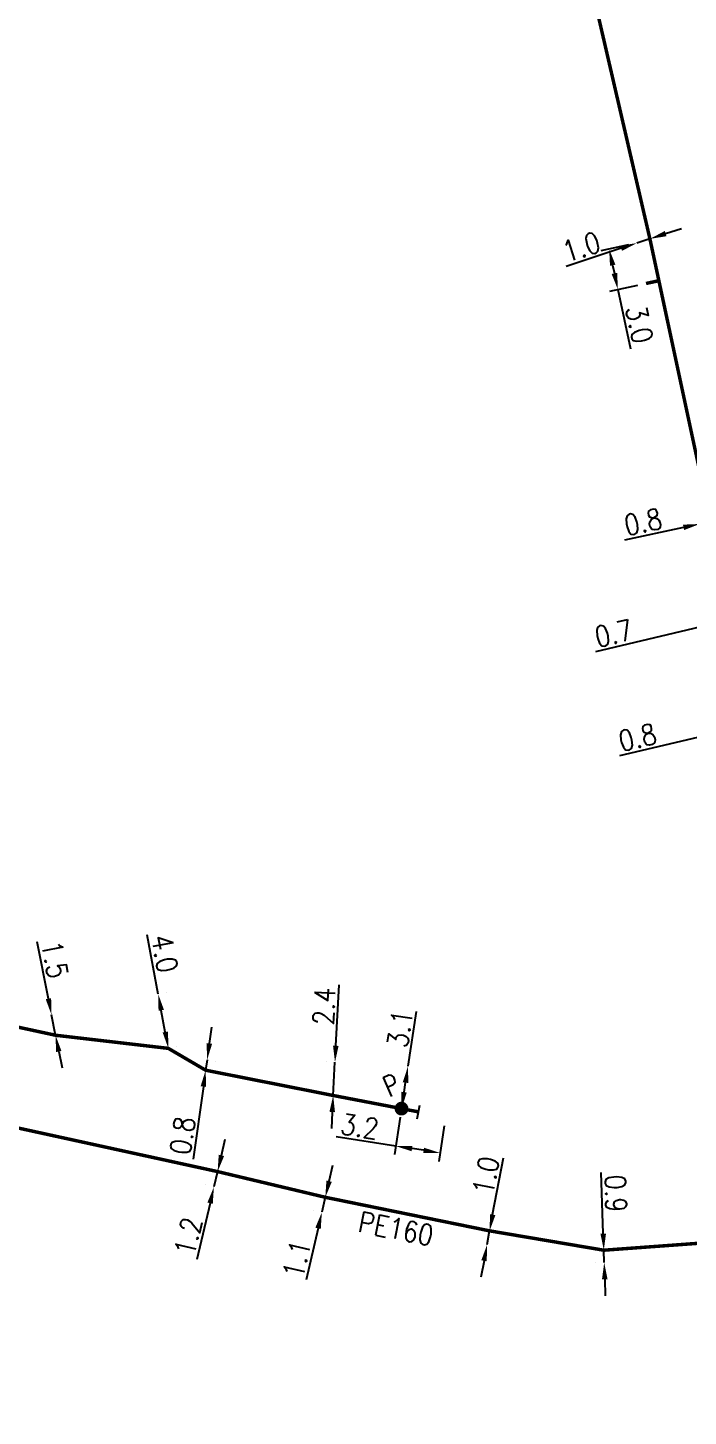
# Model space of a CAD drawing. Header units: millimetres. Extents: x 149996 to 151004, y 126998 to 128018.
# Drawn here: x 150780.6 to 150828.4, y 127406.4 to 127506.9 of the extents above; entities that cross this region are included whole.
import ezdxf
from ezdxf.enums import TextEntityAlignment as Align

# ---------------------------------------------------------------- set-up
doc = ezdxf.new("R2010")
doc.units = ezdxf.units.MM
doc.header["$PDMODE"] = 34
doc.linetypes.add('L_25_AP', pattern=[2000, 1000, 1000])
doc.linetypes.add('L_25_PE', pattern=[2000, 1000, 1000])
doc.layers.get('0').update_dxf_attribs({"linetype": 'CONTINUOUS'})
doc.layers.get('DEFPOINTS').update_dxf_attribs({"linetype": 'CONTINUOUS'})
for name, color, linetype in [('L_150', 1, 'CONTINUOUS'), ('L_300', 7, 'CONTINUOUS'), ('L_340', 7, 'CONTINUOUS')]:
    doc.layers.add(name, color=color, linetype=linetype)
doc.layers.add('L_170', color=7, linetype='CONTINUOUS', plot=False)
doc.styles.add('G_ROMANS', font='ROMANS.SHX', dxfattribs={"width": 0.75})
doc.styles.get("Standard").update_dxf_attribs({"font": 'romans.shx', "width": 0.85})
doc.dimstyles.get("Standard").update_dxf_attribs({"dimtxt": 1.5, "dimasz": 1.2, "dimexe": 0.625, "dimexo": 0.625, "dimgap": 0.25, "dimtad": 1, "dimdec": 1, "dimzin": 0, "dimdsep": 46, "dimtxsty": 'Standard', "dimcen": -0.5, "dimadec": 0, "dimazin": 0, "dimtfac": 1, "dimtdec": 1, "dimtmove": 0, "dimatfit": 3, "dimfxl": 0, "dimtolj": 1, "dimtzin": 0, "dimarcsym": 0})

# ---------------------------------------------------------------- blocks, each defined once
blk = doc.blocks.new('*D82')
at = {"layer": 'DEFPOINTS', "color": 0, "linetype": 'Continuous', "transparency": 16777216}
for p in [(150794.34, 127424.13), (150794.07, 127423.02), (150794.07, 127423.02)]:
    blk.add_point(p, dxfattribs=at)
at = {"layer": 'L_150', "color": 0, "linetype": 'Continuous', "lineweight": -2, "transparency": 16777216}
for p, q in [((150794.61, 127425.3), (150794.89, 127426.47)), ((150793.73, 127424.28), (150793.73, 127424.28)), ((150794.34, 127424.13), (150794.07, 127423.02)), ((150793.46, 127423.16), (150793.46, 127423.16)), ((150793.8, 127421.85), (150792.84, 127417.77))]:
    blk.add_line(p, q, dxfattribs=at)
at = {"layer": 'L_150', "color": 0, "linetype": 'Continuous', "transparency": 16777216}
for points in [[(150794.42, 127425.35), (150794.81, 127425.26), (150794.34, 127424.13)], [(150793.6, 127421.89), (150793.99, 127421.8), (150794.07, 127423.02)]]:
    blk.add_solid(points, dxfattribs=at)
at = {"layer": 'L_150', "color": 0, "linetype": 'Continuous', "transparency": 16777216, "insert": (150792.21, 127419.45), "char_height": 1.5, "attachment_point": 5, "rotation": 76.7453}
blk.add_mtext('\\A1;1.2', dxfattribs=at)
blk = doc.blocks.new('*D83')
at = {"layer": 'DEFPOINTS', "color": 0, "linetype": 'Continuous', "transparency": 16777216}
for p in [(150802.14, 127422.27), (150801.89, 127421.19), (150801.89, 127421.19)]:
    blk.add_point(p, dxfattribs=at)
at = {"layer": 'L_150', "color": 0, "linetype": 'Continuous', "lineweight": -2, "transparency": 16777216}
for p, q in [((150802.41, 127423.43), (150802.68, 127424.6)), ((150801.53, 127422.41), (150801.53, 127422.41)), ((150802.14, 127422.27), (150801.89, 127421.19)), ((150801.28, 127421.34), (150801.28, 127421.34)), ((150801.62, 127420.03), (150800.75, 127416.3))]:
    blk.add_line(p, q, dxfattribs=at)
at = {"layer": 'L_150', "color": 0, "linetype": 'Continuous', "transparency": 16777216}
for points in [[(150802.22, 127423.48), (150802.61, 127423.39), (150802.14, 127422.27)], [(150801.42, 127420.07), (150801.81, 127419.98), (150801.89, 127421.19)]]:
    blk.add_solid(points, dxfattribs=at)
at = {"layer": 'L_150', "color": 0, "linetype": 'Continuous', "transparency": 16777216, "insert": (150800.07, 127417.81), "char_height": 1.5, "attachment_point": 5, "rotation": 76.8793}
blk.add_mtext('\\A1;1.1', dxfattribs=at)
blk = doc.blocks.new('*D84')
at = {"layer": 'DEFPOINTS', "color": 0, "linetype": 'Continuous', "transparency": 16777216}
for p in [(150814.04, 127419.84), (150813.86, 127418.85), (150813.86, 127418.85)]:
    blk.add_point(p, dxfattribs=at)
at = {"layer": 'L_150', "color": 0, "linetype": 'Continuous', "lineweight": -2, "transparency": 16777216}
for p, q in [((150814.26, 127421.02), (150815.04, 127425.13)), ((150813.86, 127418.85), (150814.04, 127419.84)), ((150813.64, 127417.68), (150813.41, 127416.5))]:
    blk.add_line(p, q, dxfattribs=at)
at = {"layer": 'L_150', "color": 0, "linetype": 'Continuous', "transparency": 16777216}
for points in [[(150814.07, 127421.05), (150814.46, 127420.98), (150814.04, 127419.84)], [(150813.44, 127417.71), (150813.83, 127417.64), (150813.86, 127418.85)]]:
    blk.add_solid(points, dxfattribs=at)
at = {"layer": 'L_150', "color": 0, "linetype": 'Continuous', "transparency": 16777216, "insert": (150813.78, 127423.85), "char_height": 1.5, "attachment_point": 5, "rotation": 79.3439}
blk.add_mtext('\\A1;1.0', dxfattribs=at)
blk = doc.blocks.new('*D182')
at = {"layer": 'DEFPOINTS', "color": 0, "linetype": 'Continuous', "transparency": 16777216}
for p in [(150832.69, 127456.4), (150832.69, 127456.4), (150833.47, 127456.58)]:
    blk.add_point(p, dxfattribs=at)
at = {"layer": 'L_150', "color": 0, "linetype": 'Continuous', "lineweight": -2, "transparency": 16777216}
for p, q in [((150834.64, 127456.86), (150835.81, 127457.13)), ((150831.53, 127456.13), (150823.44, 127454.23)), ((150833.47, 127456.58), (150832.69, 127456.4))]:
    blk.add_line(p, q, dxfattribs=at)
at = {"layer": 'L_150', "color": 0, "linetype": 'Continuous', "transparency": 16777216}
for points in [[(150834.6, 127457.05), (150834.69, 127456.66), (150833.47, 127456.58)], [(150831.48, 127456.32), (150831.57, 127455.93), (150832.69, 127456.4)]]:
    blk.add_solid(points, dxfattribs=at)
at = {"layer": 'L_150', "color": 0, "linetype": 'Continuous', "transparency": 16777216, "insert": (150824.75, 127455.56), "char_height": 1.5, "attachment_point": 5, "rotation": 13.2072}
blk.add_mtext('\\A1;0.8', dxfattribs=at)
blk = doc.blocks.new('*D183')
at = {"layer": 'DEFPOINTS', "color": 0, "linetype": 'Continuous', "transparency": 16777216}
for p in [(150824.7, 127491.34), (150824.7, 127491.34), (150825.65, 127491.65)]:
    blk.add_point(p, dxfattribs=at)
at = {"layer": 'L_150', "color": 0, "linetype": 'Continuous', "lineweight": -2, "transparency": 16777216}
for p, q in [((150826.79, 127492.03), (150827.93, 127492.41)), ((150823.56, 127490.97), (150819.58, 127489.65)), ((150825.65, 127491.65), (150824.7, 127491.34))]:
    blk.add_line(p, q, dxfattribs=at)
at = {"layer": 'L_150', "color": 0, "linetype": 'Continuous', "transparency": 16777216}
for points in [[(150826.73, 127492.22), (150826.85, 127491.84), (150825.65, 127491.65)], [(150823.5, 127491.16), (150823.63, 127490.78), (150824.7, 127491.34)]]:
    blk.add_solid(points, dxfattribs=at)
at = {"layer": 'L_150', "color": 0, "linetype": 'Continuous', "transparency": 16777216, "insert": (150820.69, 127491.07), "char_height": 1.5, "attachment_point": 5, "rotation": 18.2472}
blk.add_mtext('\\A1;1.0', dxfattribs=at)
blk = doc.blocks.new('*D184')
at = {"layer": 'DEFPOINTS', "color": 0, "linetype": 'Continuous', "transparency": 16777216}
for p in [(150829.26, 127471.01), (150829.26, 127471.01), (150830.04, 127471.18)]:
    blk.add_point(p, dxfattribs=at)
at = {"layer": 'L_150', "color": 0, "linetype": 'Continuous', "lineweight": -2, "transparency": 16777216}
for p, q in [((150830.04, 127471.18), (150829.26, 127471.01)), ((150831.21, 127471.43), (150832.39, 127471.69)), ((150828.09, 127470.76), (150823.81, 127469.85))]:
    blk.add_line(p, q, dxfattribs=at)
at = {"layer": 'L_150', "color": 0, "linetype": 'Continuous', "transparency": 16777216}
for points in [[(150828.04, 127470.96), (150828.13, 127470.57), (150829.26, 127471.01)], [(150831.17, 127471.63), (150831.26, 127471.24), (150830.04, 127471.18)]]:
    blk.add_solid(points, dxfattribs=at)
at = {"layer": 'L_150', "color": 0, "linetype": 'Continuous', "transparency": 16777216, "insert": (150825.15, 127471.16), "char_height": 1.5, "attachment_point": 5, "rotation": 12.1048}
blk.add_mtext('\\A1;0.8', dxfattribs=at)
blk = doc.blocks.new('*D185')
at = {"layer": 'DEFPOINTS', "color": 0, "linetype": 'Continuous', "transparency": 16777216}
for p in [(150830.92, 127463.94), (150830.92, 127463.94), (150831.6, 127464.1)]:
    blk.add_point(p, dxfattribs=at)
at = {"layer": 'L_150', "color": 0, "linetype": 'Continuous', "lineweight": -2, "transparency": 16777216}
for p, q in [((150831.6, 127464.1), (150830.92, 127463.94)), ((150832.77, 127464.38), (150833.94, 127464.65)), ((150829.75, 127463.66), (150821.71, 127461.76))]:
    blk.add_line(p, q, dxfattribs=at)
at = {"layer": 'L_150', "color": 0, "linetype": 'Continuous', "transparency": 16777216}
for points in [[(150829.7, 127463.86), (150829.8, 127463.47), (150830.92, 127463.94)], [(150832.72, 127464.57), (150832.81, 127464.18), (150831.6, 127464.1)]]:
    blk.add_solid(points, dxfattribs=at)
at = {"layer": 'L_150', "color": 0, "linetype": 'Continuous', "transparency": 16777216, "insert": (150823.02, 127463.1), "char_height": 1.5, "attachment_point": 5, "rotation": 13.3221}
blk.add_mtext('\\A1;0.7', dxfattribs=at)
blk = doc.blocks.new('*D190')
at = {"layer": 'DEFPOINTS', "color": 0, "linetype": 'Continuous', "transparency": 16777216}
for p in [(150822.31, 127418.44), (150822.34, 127417.54), (150822.34, 127417.54)]:
    blk.add_point(p, dxfattribs=at)
at = {"layer": 'L_150', "color": 0, "linetype": 'Continuous', "lineweight": -2, "transparency": 16777216}
for p, q in [((150822.27, 127419.64), (150822.13, 127424.06)), ((150821.68, 127418.42), (150821.68, 127418.42)), ((150822.34, 127417.54), (150822.31, 127418.44)), ((150821.71, 127417.52), (150821.71, 127417.52)), ((150822.38, 127416.34), (150822.42, 127415.14))]:
    blk.add_line(p, q, dxfattribs=at)
at = {"layer": 'L_150', "color": 0, "linetype": 'Continuous', "transparency": 16777216}
for points in [[(150822.47, 127419.64), (150822.07, 127419.63), (150822.31, 127418.44)], [(150822.58, 127416.34), (150822.18, 127416.33), (150822.34, 127417.54)]]:
    blk.add_solid(points, dxfattribs=at)
at = {"layer": 'L_150', "color": 0, "linetype": 'Continuous', "transparency": 16777216, "insert": (150823.18, 127422.54), "char_height": 1.5, "attachment_point": 5, "rotation": 271.8533}
blk.add_mtext('\\A1;0.9', dxfattribs=at)
blk = doc.blocks.new('*D239')
at = {"layer": 'DEFPOINTS', "color": 0, "linetype": 'Continuous', "transparency": 16777216}
for p in [(150802.84, 127432.04), (150802.84, 127432.04), (150802.71, 127429.64)]:
    blk.add_point(p, dxfattribs=at)
at = {"layer": 'L_150', "color": 0, "linetype": 'Continuous', "lineweight": -2, "transparency": 16777216}
for p, q in [((150802.9, 127433.24), (150803.14, 127437.66)), ((150802.21, 127432.07), (150802.21, 127432.07)), ((150802.71, 127429.64), (150802.84, 127432.04)), ((150802.08, 127429.68), (150802.08, 127429.68)), ((150802.64, 127428.44), (150802.58, 127427.25))]:
    blk.add_line(p, q, dxfattribs=at)
at = {"layer": 'L_150', "color": 0, "linetype": 'Continuous', "transparency": 16777216}
for points in [[(150802.7, 127433.25), (150803.1, 127433.23), (150802.84, 127432.04)], [(150802.44, 127428.46), (150802.84, 127428.43), (150802.71, 127429.64)]]:
    blk.add_solid(points, dxfattribs=at)
at = {"layer": 'L_150', "color": 0, "linetype": 'Continuous', "transparency": 16777216, "insert": (150802.05, 127436.1), "char_height": 1.5, "attachment_point": 5, "rotation": 86.926}
blk.add_mtext('\\A1;2.4', dxfattribs=at)
blk = doc.blocks.new('*D240')
at = {"layer": 'DEFPOINTS', "color": 0, "linetype": 'Continuous', "transparency": 16777216}
for p in [(150807.66, 127428.69), (150810.85, 127428.06), (150810.45, 127425.48)]:
    blk.add_point(p, dxfattribs=at)
at = {"layer": 'L_300', "color": 0, "linetype": 'Continuous', "lineweight": -2, "transparency": 16777216}
for p, q in [((150807.56, 127428.07), (150807.14, 127425.36)), ((150807.24, 127425.98), (150802.92, 127426.65)), ((150810.75, 127427.44), (150810.35, 127424.86)), ((150809.26, 127425.67), (150808.42, 127425.8))]:
    blk.add_line(p, q, dxfattribs=at)
at = {"layer": 'L_300', "color": 0, "linetype": 'Continuous', "transparency": 16777216}
for points in [[(150808.45, 127425.99), (150808.39, 127425.6), (150807.24, 127425.98)], [(150809.29, 127425.86), (150809.23, 127425.47), (150810.45, 127425.48)]]:
    blk.add_solid(points, dxfattribs=at)
at = {"layer": 'L_300', "color": 0, "linetype": 'Continuous', "transparency": 16777216, "insert": (150804.64, 127427.4), "char_height": 1.5, "attachment_point": 5, "rotation": 351.1697}
blk.add_mtext('\\A1;3.2', dxfattribs=at)
blk = doc.blocks.new('L_340_07')
at = {"color": 0, "linetype": 'Continuous', "const_width": 0.25, "flags": 128}
blk.add_lwpolyline([(0, 0), (1.25, 0)], dxfattribs=at)
at = {"color": 0, "linetype": 'Continuous', "flags": 128}
blk.add_lwpolyline([(1.25, -0.5), (1.25, 0.5)], dxfattribs=at)
at = {"color": 0, "linetype": 'Continuous', "style": 'G_ROMANS', "width": 0.75, "flags": 3}
for tag, p in [('DEF_LEG', (0.72, -3.47)), ('DEF_COUP', (0.72, -5.97)), ('DEF_TYPE', (0.72, -8.47))]:
    blk.add_attdef(tag, text='', height=1.2, dxfattribs=at).set_placement(p, align=Align.MIDDLE)
blk = doc.blocks.new('L_300_12')
at = {"color": 0, "linetype": 'Continuous', "const_width": 0.497, "flags": 128}
blk.add_lwpolyline([(-0.25, 0, 1), (0.25, 0, 1)], format="xyb", close=True, dxfattribs=at)
at = {"color": 0, "linetype": 'Continuous', "style": 'G_ROMANS', "width": 0.75}
blk.add_text('P', height=1.5, dxfattribs=at).set_placement((0, 1.85), align=Align.MIDDLE)
at = {"color": 0, "linetype": 'Continuous', "style": 'G_ROMANS', "width": 0.75, "flags": 3}
for tag, p in [('DEF_LEG', (0, -5)), ('DEF_COUP', (0, -7.5)), ('DEF_TYPE', (0, -10))]:
    blk.add_attdef(tag, text='', height=1.2, dxfattribs=at).set_placement(p, align=Align.MIDDLE)
blk = doc.blocks.new('*D241')
at = {"layer": 'DEFPOINTS', "color": 0, "linetype": 'Continuous', "transparency": 16777216}
for p in [(150790.04, 127436.98), (150790.04, 127436.98), (150790.77, 127433.05)]:
    blk.add_point(p, dxfattribs=at)
at = {"layer": 'L_150', "color": 0, "linetype": 'Continuous', "lineweight": -2, "transparency": 16777216}
for p, q in [((150790.04, 127436.98), (150789.23, 127441.28)), ((150790.65, 127437.1), (150790.65, 127437.1)), ((150790.55, 127434.23), (150790.26, 127435.8)), ((150791.39, 127433.17), (150791.39, 127433.17))]:
    blk.add_line(p, q, dxfattribs=at)
at = {"layer": 'L_150', "color": 0, "linetype": 'Continuous', "transparency": 16777216}
for points in [[(150790.45, 127435.84), (150790.06, 127435.77), (150790.04, 127436.98)], [(150790.75, 127434.27), (150790.36, 127434.2), (150790.77, 127433.05)]]:
    blk.add_solid(points, dxfattribs=at)
at = {"layer": 'L_150', "color": 0, "linetype": 'Continuous', "transparency": 16777216, "insert": (150790.51, 127439.91), "char_height": 1.5, "attachment_point": 5, "rotation": 280.604}
blk.add_mtext('\\A1;4.0', dxfattribs=at)
blk = doc.blocks.new('*D242')
at = {"layer": 'DEFPOINTS', "color": 0, "linetype": 'Continuous', "transparency": 16777216}
for p in [(150793.58, 127432.22), (150793.58, 127432.22), (150793.47, 127431.47)]:
    blk.add_point(p, dxfattribs=at)
at = {"layer": 'L_150', "color": 0, "linetype": 'Continuous', "lineweight": -2, "transparency": 16777216}
for p, q in [((150793.74, 127433.41), (150793.91, 127434.59)), ((150793.58, 127432.22), (150793.47, 127431.47)), ((150794.2, 127432.13), (150794.2, 127432.13)), ((150794.09, 127431.39), (150794.09, 127431.39)), ((150793.31, 127430.29), (150792.57, 127425.03))]:
    blk.add_line(p, q, dxfattribs=at)
at = {"layer": 'L_150', "color": 0, "linetype": 'Continuous', "transparency": 16777216}
for points in [[(150793.54, 127433.43), (150793.94, 127433.38), (150793.58, 127432.22)], [(150793.11, 127430.31), (150793.51, 127430.26), (150793.47, 127431.47)]]:
    blk.add_solid(points, dxfattribs=at)
at = {"layer": 'L_150', "color": 0, "linetype": 'Continuous', "transparency": 16777216, "insert": (150791.8, 127426.74), "char_height": 1.5, "attachment_point": 5, "rotation": 82.0525}
blk.add_mtext('\\A1;0.8', dxfattribs=at)
blk = doc.blocks.new('*D346')
at = {"layer": 'DEFPOINTS', "color": 0, "linetype": 'Continuous', "transparency": 16777216}
for p in [(150782.31, 127435.47), (150782.6, 127434), (150782.6, 127434)]:
    blk.add_point(p, dxfattribs=at)
at = {"layer": 'L_150', "color": 0, "linetype": 'Continuous', "lineweight": -2, "transparency": 16777216}
for p, q in [((150782.08, 127436.64), (150781.28, 127440.76)), ((150782.6, 127434), (150782.31, 127435.47)), ((150782.84, 127432.82), (150783.07, 127431.64))]:
    blk.add_line(p, q, dxfattribs=at)
at = {"layer": 'L_150', "color": 0, "linetype": 'Continuous', "transparency": 16777216}
for points in [[(150782.28, 127436.68), (150781.89, 127436.61), (150782.31, 127435.47)], [(150783.03, 127432.86), (150782.64, 127432.78), (150782.6, 127434)]]:
    blk.add_solid(points, dxfattribs=at)
at = {"layer": 'L_150', "color": 0, "linetype": 'Continuous', "transparency": 16777216, "insert": (150782.55, 127439.48), "char_height": 1.5, "attachment_point": 5, "rotation": 281.1142}
blk.add_mtext('\\A1;1.5', dxfattribs=at)
blk = doc.blocks.new('*D347')
at = {"layer": 'DEFPOINTS', "color": 0, "linetype": 'Continuous', "transparency": 16777216}
for p in [(150808.13, 127431.76), (150807.66, 127428.69), (150807.66, 127428.69)]:
    blk.add_point(p, dxfattribs=at)
at = {"layer": 'L_300', "color": 0, "linetype": 'Continuous', "lineweight": -2, "transparency": 16777216}
for p, q in [((150808.13, 127431.76), (150808.75, 127435.71)), ((150807.84, 127429.88), (150807.95, 127430.57))]:
    blk.add_line(p, q, dxfattribs=at)
at = {"layer": 'L_300', "color": 0, "linetype": 'Continuous', "transparency": 16777216}
for points in [[(150807.75, 127430.6), (150808.15, 127430.54), (150808.13, 127431.76)], [(150807.64, 127429.91), (150808.04, 127429.85), (150807.66, 127428.69)]]:
    blk.add_solid(points, dxfattribs=at)
at = {"layer": 'L_300', "color": 0, "linetype": 'Continuous', "transparency": 16777216, "insert": (150807.55, 127434.48), "char_height": 1.5, "attachment_point": 5, "rotation": 81.1697}
blk.add_mtext('\\A1;3.1', dxfattribs=at)
blk = doc.blocks.new('*D1357')
at = {"layer": 'DEFPOINTS', "color": 0, "linetype": 'Continuous', "transparency": 16777216}
for p in [(150824.7, 127491.34), (150822.7, 127490.91), (150825.37, 127488.42)]:
    blk.add_point(p, dxfattribs=at)
at = {"layer": 'L_170', "color": 0, "linetype": 'Continuous', "lineweight": -2, "transparency": 16777216}
for p, q in [((150824.09, 127491.21), (150822.09, 127490.78)), ((150822.95, 127489.74), (150823.08, 127489.15)), ((150824.76, 127488.28), (150822.72, 127487.85)), ((150823.33, 127487.98), (150824.25, 127483.7))]:
    blk.add_line(p, q, dxfattribs=at)
at = {"layer": 'L_170', "color": 0, "linetype": 'Continuous', "transparency": 16777216}
for points in [[(150823.15, 127489.78), (150822.76, 127489.7), (150822.7, 127490.91)], [(150823.28, 127489.19), (150822.88, 127489.11), (150823.33, 127487.98)]]:
    blk.add_solid(points, dxfattribs=at)
at = {"layer": 'L_170', "color": 0, "linetype": 'Continuous', "transparency": 16777216, "insert": (150824.89, 127485.46), "char_height": 1.5, "attachment_point": 5, "rotation": 282.1012}
blk.add_mtext('\\A1;3.0', dxfattribs=at)

msp = doc.modelspace()

# ---------------------------------------------------------------- linework, layer by layer
at = {"layer": 'L_150', "linetype": 'L_25_AP', "flags": 128}
msp.add_lwpolyline([(150936.15, 127000, 0.25, 0.25, 0), (150934.59, 127006.78, 0.25, 0.25, 0), (150933.6, 127011.04, 0.25, 0.25, 0), (150930.83, 127023.68, 0.25, 0.25, 0), (150929.37, 127030.34, 0.25, 0.25, 0), (150929.37, 127030.34, 0.25, 0.25, 0), (150927.19, 127039.76, 0.25, 0.25, 0), (150926.47, 127042.87, 0.25, 0.25, 0), (150925.49, 127047.11, 0.25, 0.25, 0), (150924.83, 127049.98, 0.25, 0.25, 0), (150918.65, 127077.22, 0.25, 0.25, 0), (150917.34, 127082.63, 0.25, 0.25, 0), (150915.02, 127092.18, 0.25, 0.25, 0), (150913.92, 127096.73, 0.25, 0.25, 0), (150913.56, 127099.32, 0.25, 0.25, 0), (150909.57, 127116.01, 0.25, 0.25, 0), (150909.33, 127117.08, 0.25, 0.25, 0), (150906.87, 127128.03, 0.25, 0.25, 0), (150903.29, 127143.98, 0.25, 0.25, 0), (150900.47, 127156.69, 0.25, 0.25, 0), (150899.82, 127159.59, 0.25, 0.25, 0), (150898.03, 127166.74, 0.25, 0.25, 0), (150895.83, 127176.51, 0.25, 0.25, 0), (150891.41, 127196.4, 0.25, 0.25, 0), (150888.77, 127207.92, 0.25, 0.25, 0), (150888.32, 127209.87, 0.25, 0.25, 0), (150886.5, 127217.72, 0.25, 0.25, 0), (150884.3, 127227.22, 0.25, 0.25, 0), (150883.11, 127232.89, 0.25, 0.25, 0), (150880.36, 127244.07, 0.25, 0.25, 0), (150879.36, 127248.34, 0.25, 0.25, 0), (150878.98, 127250.86, 0.25, 0.25, 0), (150876.01, 127262.88, 0.25, 0.25, 0), (150873.35, 127274.95, 0.25, 0.25, 0), (150871.54, 127282.6, 0.25, 0.25, 0), (150869.13, 127294.01, 0.25, 0.25, 0), (150867.36, 127303.59, 0.25, 0.25, 0), (150864.9, 127316.13, 0.25, 0.25, 0), (150862.88, 127325.28, 0.25, 0.25, 0), (150855.44, 127358.18, 0.25, 0.25, 0), (150853.24, 127368.34, 0.25, 0.25, 0), (150847.67, 127393.74, 0.25, 0.25, 0), (150845.09, 127404.64, 0.25, 0.25, 0), (150844, 127409.27, 0.25, 0.25, 0), (150842.95, 127414.08, 0.25, 0.25, 0), (150839.44, 127430.25, 0.25, 0.25, 0), (150836.52, 127443.25, 0.25, 0.25, 0), (150834.62, 127451.72, 0.25, 0.25, 0), (150831.6, 127464.1, 0.25, 0.25, 0), (150830.04, 127471.18, 0.25, 0.25, 0), (150830.04, 127471.18, 0.25, 0.25, 0), (150826.3, 127488.62, 0.25, 0.25, 0), (150825.65, 127491.65, 0.25, 0.25, 0), (150820.73, 127512.88, 0.25, 0.25, 0), (150819.13, 127520.35, 0.25, 0.25, 0), (150816.67, 127531.18, 0.25, 0.25, 0), (150813.16, 127548.77, 0.25, 0.25, 0), (150813.16, 127548.77, 0.25, 0.25, 0), (150810.7, 127554.69, 0, 0, 0)], format="xyseb", dxfattribs=at)
at = {"layer": 'L_150', "linetype": 'L_25_PE', "flags": 128}
for points in [[(150841.58, 127420.39, 0.25, 0.25, 0), (150835.88, 127419.43, 0.25, 0.25, 0), (150822.31, 127418.44, 0.25, 0.25, 0), (150814.04, 127419.84, 0.25, 0.25, 0), (150802.14, 127422.27, 0.25, 0.25, 0), (150794.34, 127424.13, 0.25, 0.25, 0), (150779.96, 127427.27, 0.25, 0.25, 0), (150774.29, 127428.56, 0.25, 0.25, 0), (150760.97, 127431.7, 0.25, 0.25, 0), (150752.34, 127433.62, 0.25, 0.25, 0), (150734.6, 127437.47, 0.25, 0.25, 0), (150729.46, 127438.46, 0.25, 0.25, 0), (150718.6, 127440.68, 0.25, 0.25, 0), (150711.28, 127442.33, 0.25, 0.25, 0), (150711.28, 127442.33, 0.25, 0.25, 0), (150705.18, 127443.79, 0.25, 0.25, 0), (150692.24, 127446.99, 0.25, 0.25, 0), (150688.89, 127447.82, 0.25, 0.25, 0), (150681.66, 127449.47, 0.25, 0.25, 0), (150678.44, 127451.49, 0.25, 0.25, 0), (150674.59, 127454.89, 0.25, 0.25, 0), (150671.43, 127458.53, 0.25, 0.25, 0), (150667.6, 127462.25, 0.25, 0.25, 0), (150667.6, 127462.25, 0.25, 0.25, 0), (150666.37, 127463.94, 0, 0, 0)], [(150733.34, 127444.51, 0.25, 0.25, 0), (150739.63, 127443.32, 0.25, 0.25, 0), (150744.15, 127442.29, 0.25, 0.25, 0), (150754.88, 127440, 0.25, 0.25, 0), (150769.38, 127436.86, 0.25, 0.25, 0), (150782.6, 127434, 0.25, 0.25, 0), (150790.77, 127433.05, 0.25, 0.25, 0), (150793.47, 127431.47, 0.25, 0.25, 0), (150802.71, 127429.64, 0.25, 0.25, 0), (150807.66, 127428.69, 0, 0, 0)]]:
    msp.add_lwpolyline(points, format="xyseb", dxfattribs=at)
at = {"layer": 'L_170', "linetype": 'Continuous', "const_width": 0.25, "flags": 128}
msp.add_lwpolyline([(150825.37, 127488.42), (150826.3, 127488.62)], dxfattribs=at)

# ---------------------------------------------------------------- block references
at = {"layer": 'L_300', "rotation": 23.46301436488591}
msp.add_blockref('L_300_12', (150807.66, 127428.69), dxfattribs=at)
at = {"layer": 'L_340', "rotation": 349.0427827569509}
msp.add_blockref('L_340_07', (150807.66, 127428.69), dxfattribs=at)

# ---------------------------------------------------------------- texts
at = {"layer": 'L_150', "linetype": 'Continuous', "width": 0.85}
msp.add_text('PE160', height=1.5, rotation=348.8357, dxfattribs=at).set_placement((150807.26, 127420), align=Align.MIDDLE)

# ---------------------------------------------------------------- dimensions: what is measured, and where the dimension line sits
at = {"layer": 'L_150', "linetype": 'Continuous'}
for base, p1, p2, angle, picture, middle in [((150824.7, 127491.34), (150825.65, 127491.65), (150824.7, 127491.34), 18.2472, '*D183', (150821, 127490.12)), ((150829.26, 127471.01), (150830.04, 127471.18), (150829.26, 127471.01), 12.1048, '*D184', (150825.36, 127470.18)), ((150830.92, 127463.94), (150831.6, 127464.1), (150830.92, 127463.94), 13.3221, '*D185', (150823.26, 127462.13)), ((150832.69, 127456.4), (150833.47, 127456.58), (150832.69, 127456.4), 13.2072, '*D182', (150824.98, 127454.59)), ((150782.6, 127434), (150782.31, 127435.47), (150782.6, 127434), 281.1142, '*D346', (150781.56, 127439.29)), ((150790.04, 127436.98), (150790.77, 127433.05), (150790.04, 127436.98), 280.604, '*D241', (150789.52, 127439.72)), ((150802.84, 127432.04), (150802.71, 127429.64), (150802.84, 127432.04), 266.926, '*D239', (150803.05, 127436.05)), ((150793.5768, 127432.2171), (150793.473101, 127431.474304), (150793.5768, 127432.2171), 262.052528, '*D242', (150792.793022, 127426.602889)), ((150794.0725, 127423.0155), (150794.3362, 127424.1349), (150794.0725, 127423.0155), 256.7453, '*D82', (150793.1795, 127419.2246)), ((150801.89, 127421.19), (150802.14, 127422.27), (150801.89, 127421.19), 256.8793, '*D83', (150801.05, 127417.58)), ((150813.86, 127418.85), (150814.04, 127419.84), (150813.86, 127418.85), 259.3439, '*D84', (150814.76, 127423.67)), ((150822.34, 127417.54), (150822.31, 127418.44), (150822.34, 127417.54), 91.8533, '*D190', (150822.18, 127422.5))]:
    dim = msp.add_linear_dim(base=base, p1=p1, p2=p2, angle=angle, dimstyle='Standard', override={"dimexe": 0.625, "dimtad": 1, "dimse1": 0, "dimse2": 0, "dimtmove": 0, "dimatfit": 3}, dxfattribs=at)
    dim.commit()
    dim.dimension.update_dxf_attribs({"geometry": picture, "text_midpoint": middle, "dimtype": 160})
at = {"layer": 'L_170', "linetype": 'Continuous'}
dim = msp.add_linear_dim(base=(150822.7, 127490.91), p1=(150825.37, 127488.42), p2=(150824.7, 127491.34), angle=282.1012, dimstyle='Standard', dxfattribs=at)
dim.commit()
dim.dimension.update_dxf_attribs({"geometry": '*D1357', "text_midpoint": (150823.92, 127485.25), "dimtype": 160})
at = {"layer": 'L_300', "linetype": 'Continuous'}
for base, p1, p2, angle, picture, middle in [((150807.66, 127428.69), (150808.13, 127431.76), (150807.66, 127428.69), 261.1697, '*D347', (150808.53, 127434.33)), ((150810.45, 127425.48), (150807.66, 127428.69), (150810.85, 127428.06), 171.1697, '*D240', (150804.48, 127426.41))]:
    dim = msp.add_linear_dim(base=base, p1=p1, p2=p2, angle=angle, dimstyle='Standard', override={"dimexe": 0.625, "dimtad": 1, "dimse1": 0, "dimse2": 0, "dimtmove": 0, "dimatfit": 3}, dxfattribs=at)
    dim.commit()
    dim.dimension.update_dxf_attribs({"geometry": picture, "text_midpoint": middle, "dimtype": 160})

doc.saveas('drawing.dxf')
